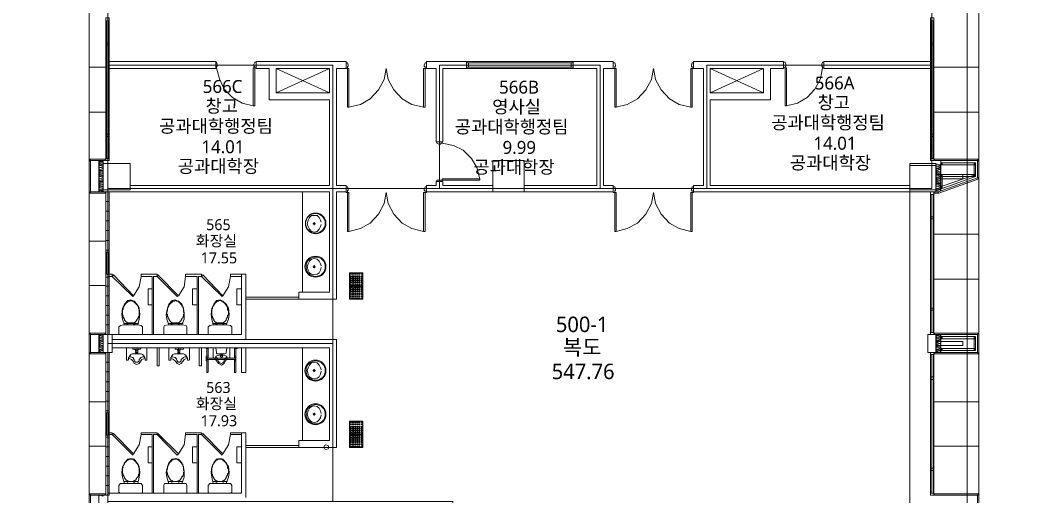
# Model space of a CAD drawing. Header units: millimetres. Extents: x -4048 to 127016, y -1911 to 106724.
# Drawn here: x 60472 to 82891, y 57805 to 68490 of the extents above; entities that cross this region are included whole.
import ezdxf

# ---------------------------------------------------------------- set-up
doc = ezdxf.new("R2010")
doc.units = ezdxf.units.MM
doc.layers.add('PDF_문자', color=7, linetype='Continuous')
doc.layers.add('PDF_형상', color=7, linetype='Continuous')
doc.styles.add('PDF 맑은 고딕', font='malgun.ttf')

msp = doc.modelspace()

# ---------------------------------------------------------------- linework, layer by layer
at = {"layer": 'PDF_형상', "lineweight": 5}
for points in [[(80955, 87744), (80955, 64711), (67502, 64711), (67502, 57681), (68404, 57681), (70192, 57681), (70192, 49764), (71732, 49764), (71732, 42221), (71701, 42221), (68201, 42221), (68201, 34523), (71701, 34523), (71701, 30977), (68201, 30977), (67050, 30977), (67050, 29686), (64453, 29686), (60441, 29686)], [(82961, 30868), (79197, 30868), (76709, 30868), (76709, 36467), (76709, 38909), (74080, 38909), (74080, 42470), (74096, 42470), (74096, 49967), (74096, 57479), (80955, 57479), (80955, 42470), (81748, 42470), (81748, 87744)], [(81748, 87744), (81748, 67479), (81748, 64711), (81748, 57479), (81748, 49967), (81748, 42470), (79306, 42470), (79306, 38971), (82961, 38971)], [(82012, 87449), (82012, 42844), (82012, 45985)], [(67781, 39391), (67781, 41801), (62027, 41801), (62027, 86516)], [(37936, 38971), (41684, 38971), (45432, 38971), (49180, 38971), (52944, 38971), (56692, 38971), (60441, 38971), (64453, 38971), (68201, 38971), (68201, 42221), (62447, 42221), (62447, 46063), (62447, 49764), (62447, 51164), (62447, 56281), (62447, 57681), (62447, 61227), (62447, 64711), (62447, 67479), (62447, 84369)], [(62400, 65333), (62400, 68537)], [(62416, 65379), (62416, 68474)], [(62462, 65379), (62462, 68474)], [(62478, 65333), (62478, 68537)], [(80924, 65333), (80924, 68537)], [(80939, 65379), (80939, 68474)], [(80986, 65379), (80986, 68474)], [(81001, 65333), (81001, 68537)], [(82012, 65348), (82012, 68506)], [(62945, 64773), (67424, 64773), (67424, 66701), (66071, 66701), (66071, 67401), (65775, 67401), (65775, 67557), (67797, 67557), (67797, 67401), (67579, 67401), (67579, 64773), (67797, 64773), (67797, 64633), (67579, 64633), (67579, 62222), (66739, 62222), (66739, 62378), (67424, 62378), (67424, 64633), (62338, 64633), (62338, 64648), (62322, 64648), (62276, 64633), (62260, 64633), (62245, 64648), (62245, 64664), (62260, 64664), (62276, 64664), (62322, 64664), (62338, 64664), (62338, 64680), (62338, 64695), (62322, 64695), (62276, 64680), (62260, 64680), (62245, 64695), (62245, 64711), (62260, 64726), (62276, 64726), (62322, 64711), (62338, 64711), (62338, 64726), (62338, 64742), (62322, 64742), (62276, 64742), (62260, 64742), (62245, 64742), (62245, 64757), (62260, 64773), (62276, 64773), (62322, 64757), (62338, 64757), (62338, 64773), (62338, 64788), (62322, 64804), (62276, 64788), (62260, 64788), (62245, 64788), (62245, 64804), (62260, 64820), (62276, 64820), (62322, 64804), (62338, 64804), (62338, 64835), (62338, 64851), (62322, 64851), (62276, 64835), (62260, 64835), (62245, 64851), (62245, 64866), (62260, 64866), (62276, 64866), (62322, 64866), (62338, 64866), (62338, 64882), (62338, 64897), (62322, 64897), (62276, 64882), (62260, 64882), (62245, 64897), (62245, 64913), (62260, 64928), (62276, 64928), (62260, 64928), (62245, 64944), (62245, 64959), (62260, 64975), (62276, 64975), (62322, 64959), (62338, 64959), (62338, 64975), (62338, 64991), (62322, 64991), (62276, 64991), (62260, 64991), (62245, 64991), (62245, 65006), (62260, 65022), (62276, 65022), (62322, 65006), (62338, 65006), (62338, 65022), (62338, 65037), (62322, 65053), (62276, 65037), (62260, 65037), (62245, 65053), (62245, 65068), (62260, 65068), (62276, 65068), (62322, 65053), (62338, 65068), (62338, 65084), (62338, 65099), (62322, 65099), (62276, 65084), (62260, 65084), (62245, 65099), (62245, 65115), (62260, 65115), (62276, 65115), (62322, 65115), (62338, 65115), (62338, 65131), (62338, 65146), (62322, 65146), (62276, 65131), (62260, 65131), (62245, 65146), (62245, 65162), (62260, 65177), (62276, 65177), (62260, 65177), (62245, 65193), (62245, 65208), (62260, 65224), (62276, 65224), (62322, 65208), (62338, 65208), (62338, 65224), (62338, 65239), (62322, 65239), (62276, 65239), (62260, 65239), (62245, 65239), (62245, 65255), (62260, 65271), (62276, 65271), (62322, 65255), (62338, 65255), (62338, 65271), (62338, 65302), (62322, 65302), (62276, 65286), (62260, 65286), (62245, 65302), (62245, 65317), (62260, 65317), (62276, 65317), (62322, 65317), (62338, 65317), (62338, 65333)], [(62447, 67557), (64873, 67557), (64873, 67401), (62447, 67401)], [(64873, 67432), (64873, 67417), (64889, 67417), (64889, 67448), (64904, 67448), (64904, 67495), (64889, 67541), (64873, 67541), (64873, 67526)], [(65775, 67526), (65775, 67541), (65744, 67541), (65728, 67495), (65728, 67448), (65744, 67448), (65744, 66561), (65713, 66561), (65713, 67417), (65775, 67417), (65775, 67432)], [(67797, 67417), (67797, 67401), (67828, 67401), (67828, 67448), (67844, 67448), (67844, 67479), (67828, 67526), (67797, 67526), (67797, 67510)], [(69601, 67417), (69601, 67401), (69570, 67401), (69570, 67448), (69554, 67448), (69554, 67479), (69570, 67526), (69601, 67526), (69601, 67510)], [(71094, 64773), (69974, 64773), (69974, 64866), (69819, 64866), (69819, 64773), (69601, 64773), (69601, 64633), (73800, 64633), (73800, 64773), (73583, 64773), (73583, 67401), (73800, 67401), (73800, 67557), (72898, 67557), (72898, 67401), (73427, 67401), (73427, 64773), (71794, 64773)], [(70503, 67526), (72898, 67526)], [(70550, 67526), (70550, 67432)], [(72852, 67526), (72852, 67432)], [(73800, 67417), (73800, 67401), (73831, 67401), (73831, 67448), (73847, 67448), (73847, 67479), (73831, 67526), (73800, 67526), (73800, 67510)], [(75604, 67417), (75604, 67401), (75573, 67401), (75573, 67448), (75558, 67448), (75558, 67479), (75573, 67526), (75604, 67526), (75604, 67510)], [(80457, 64773), (75978, 64773), (75978, 66701), (77331, 66701), (77331, 67401), (77626, 67401), (77626, 67557), (75604, 67557), (75604, 67401), (75822, 67401), (75822, 64773), (75604, 64773), (75604, 64633), (81048, 64633), (81048, 65224), (80457, 65224), (80457, 42113), (81048, 42113), (81048, 42719), (80457, 42719)], [(77626, 67432), (77626, 67417), (77657, 67417), (77657, 67448), (77673, 67448), (77673, 67495), (77657, 67541), (77626, 67541), (77626, 67526)], [(78528, 67432), (78528, 67417), (78497, 67417), (78497, 67448), (78482, 67448), (78482, 67495), (78497, 67541), (78528, 67541), (78528, 67526)], [(80955, 67557), (78528, 67557), (78528, 67401), (80955, 67401)], [(62400, 67432), (62027, 67432)], [(64889, 67417), (64951, 67168), (65060, 66935), (65246, 66748), (65464, 66624), (65713, 66561)], [(66226, 67401), (67424, 66857)], [(66226, 66857), (67424, 67401)], [(67859, 66530), (68124, 66593), (68341, 66717), (68528, 66919), (68652, 67152), (68699, 67401), (68746, 67152), (68870, 66919), (69057, 66717), (69275, 66593), (69539, 66530)], [(70503, 67432), (72898, 67432)], [(73863, 66530), (74111, 66593), (74345, 66717), (74531, 66919), (74656, 67152), (74702, 67401), (74749, 67152), (74874, 66919), (75060, 66717), (75278, 66593), (75542, 66530)], [(77175, 66857), (75978, 67401)], [(77175, 67401), (75978, 66857)], [(77689, 66561), (77937, 66624), (78155, 66748), (78326, 66935), (78451, 67168), (78497, 67417)], [(82012, 67432), (81001, 67432)], [(62400, 66421), (62027, 66421)], [(82012, 66421), (81001, 66421)], [(69959, 65722), (69928, 65722), (69928, 65706), (69881, 65706), (69834, 65722), (69834, 65753)], [(70799, 64928), (70736, 65177), (70612, 65379), (70425, 65566), (70208, 65675), (69959, 65722), (69959, 65753)], [(62245, 64633), (62245, 65333)], [(71794, 64633), (71794, 65333), (71094, 65333), (71094, 64633)], [(81157, 65333), (81157, 64648), (81157, 64664), (81141, 64680), (81126, 64680), (81079, 64664), (81063, 64664), (81048, 64680), (81048, 64695), (81063, 64695), (81079, 64695), (81126, 64695), (81141, 64695), (81157, 64711), (81141, 64726), (81126, 64726), (81079, 64711), (81063, 64711), (81048, 64726), (81048, 64742), (81063, 64757), (81079, 64757), (81126, 64742), (81141, 64742), (81157, 64757)], [(81188, 64742), (81188, 64975), (81157, 65022), (81903, 65022), (81934, 64975), (81188, 64711), (81157, 64757), (81141, 64773), (81126, 64773), (81079, 64757), (81063, 64757), (81048, 64773), (81048, 64788), (81063, 64804), (81079, 64804), (81126, 64788), (81141, 64788), (81157, 64804), (81141, 64820), (81126, 64820), (81079, 64820), (81063, 64820), (81048, 64820), (81048, 64835), (81063, 64851), (81079, 64851), (81126, 64835), (81141, 64835), (81157, 64851), (81141, 64882), (81126, 64882), (81141, 64897), (81157, 64913), (81141, 64928), (81126, 64928), (81079, 64913), (81063, 64913), (81048, 64928), (81048, 64944), (81063, 64944), (81079, 64959), (81126, 64944), (81141, 64944), (81157, 64959), (81141, 64975), (81126, 64975), (81079, 64959), (81063, 64959), (81048, 64975), (81048, 64991), (81063, 65006), (81079, 65006), (81126, 64991), (81141, 64991), (81157, 65006), (81141, 65022), (81126, 65022), (81079, 65022), (81063, 65022), (81048, 65022), (81048, 65037), (81063, 65053), (81079, 65053), (81126, 65037), (81141, 65037), (81157, 65053), (81141, 65068), (81126, 65084), (81141, 65084), (81157, 65115), (81141, 65131), (81126, 65131), (81079, 65115), (81063, 65115), (81048, 65131), (81048, 65146), (81063, 65146), (81079, 65146), (81126, 65146), (81141, 65146), (81157, 65162), (81141, 65177), (81126, 65177), (81079, 65162), (81063, 65162), (81048, 65177), (81048, 65193), (81063, 65208), (81079, 65208), (81126, 65193), (81141, 65193), (81157, 65208), (81141, 65224), (81126, 65224), (81079, 65208), (81063, 65208), (81048, 65224), (81048, 65239), (81063, 65255), (81079, 65255), (81126, 65239), (81141, 65239), (81157, 65255)], [(81903, 65286), (81188, 65286), (81157, 65239)], [(81934, 65286), (81903, 65239)], [(81048, 64928), (81654, 64928), (81654, 65022), (81048, 65022)], [(81903, 65022), (81903, 65239), (81188, 65239)], [(81934, 65022), (81934, 65239)], [(69834, 64866), (69834, 64897), (69881, 64897), (69928, 64897), (70799, 64897), (70799, 64928), (69959, 64928), (69959, 64866)], [(81157, 64742), (81157, 64975), (81903, 64975)], [(81188, 64757), (81903, 65006)], [(82012, 61460), (82012, 64928)], [(66817, 62378), (66817, 64633)], [(67797, 64633), (67797, 64617), (67828, 64617), (67828, 64664), (67844, 64664), (67844, 64695), (67828, 64742), (67797, 64742), (67797, 64726)], [(67859, 63746), (68124, 63809), (68341, 63933), (68528, 64135), (68652, 64368), (68699, 64617), (68746, 64368), (68870, 64135), (69057, 63933), (69275, 63809), (69539, 63746)], [(69601, 64633), (69601, 64617), (69570, 64617), (69570, 64664), (69554, 64664), (69554, 64695), (69570, 64742), (69601, 64742), (69601, 64726)], [(73800, 64633), (73800, 64617), (73831, 64617), (73831, 64664), (73847, 64664), (73847, 64695), (73831, 64742), (73800, 64742), (73800, 64726)], [(73863, 63746), (74111, 63809), (74345, 63933), (74531, 64135), (74656, 64368), (74702, 64617), (74749, 64368), (74874, 64135), (75060, 63933), (75278, 63809), (75542, 63746)], [(75604, 64633), (75604, 64617), (75573, 64617), (75573, 64664), (75558, 64664), (75558, 64695), (75573, 64742), (75604, 64742), (75604, 64726)], [(80924, 61429), (80924, 64633)], [(80939, 61476), (80939, 64571)], [(80986, 61476), (80986, 64571)], [(81001, 61429), (81001, 64633)], [(62400, 64415), (62478, 64415)], [(62400, 64197), (62478, 64197)], [(62400, 63980), (62478, 63980)], [(67237, 63902), (67222, 63855), (67190, 63793), (67144, 63746), (67082, 63731), (67019, 63746), (66973, 63793), (66942, 63855), (66926, 63917), (66942, 63995), (66973, 64057), (67019, 64104), (67082, 64104), (67144, 64104), (67190, 64057), (67222, 63995), (67237, 63949)], [(67050, 63917), (67113, 63917)], [(67082, 63886), (67082, 63949)], [(62400, 63762), (62478, 63762)], [(82012, 63684), (81001, 63684)], [(62400, 63529), (62027, 63529)], [(62400, 63544), (62478, 63544)], [(62400, 63326), (62478, 63326)], [(62416, 62782), (62416, 63280)], [(62462, 62782), (62462, 63280)], [(67237, 62938), (67222, 62875), (67190, 62813), (67144, 62782), (67082, 62767), (67019, 62782), (66973, 62813), (66942, 62875), (66926, 62953), (66942, 63015), (66973, 63078), (67019, 63124), (67082, 63140), (67144, 63124), (67190, 63078), (67222, 63015), (67237, 62969)], [(65542, 61320), (65542, 62782), (65449, 62782), (65449, 61429), (62338, 61429), (62338, 61025), (62540, 61025), (62540, 61429)], [(63473, 61429), (63473, 62735), (63551, 62735), (63567, 62767), (64033, 62300), (64002, 62284), (63551, 62735), (63551, 62782), (63193, 62782), (63193, 62735), (63147, 62502), (63022, 62300), (62571, 62767), (62540, 62735), (62540, 62782), (62447, 62782)], [(64033, 62300), (64158, 62502), (64189, 62735), (64189, 62782), (64546, 62782), (64546, 62735), (65013, 62284), (65029, 62300), (64578, 62767), (64546, 62735), (64484, 62735), (64484, 61429)], [(65449, 62782), (65200, 62782), (65200, 62735)], [(67050, 62953), (67113, 62953)], [(67082, 62922), (67082, 62984)], [(62447, 62735), (62540, 62735), (63007, 62284), (63022, 62300)], [(63193, 62735), (63442, 62735), (63442, 61429)], [(64453, 61429), (64453, 62735), (64189, 62735)], [(65449, 62735), (65200, 62735), (65153, 62502), (65029, 62300)], [(67579, 62424), (67579, 62611), (67579, 62424)], [(82012, 62673), (81001, 62673)], [(62400, 62533), (62027, 62533)], [(62400, 62518), (62478, 62518)], [(63442, 62456), (63349, 62456), (63349, 62098), (63442, 62098)], [(64453, 62098), (64344, 62098), (64344, 62456), (64453, 62456)], [(65449, 62098), (65340, 62098), (65340, 62456), (65449, 62456)], [(62400, 62300), (62478, 62300)], [(64811, 61647), (65122, 61647), (65106, 61647), (65200, 61631), (65231, 61600), (65231, 61429), (65215, 61429), (64718, 61429), (64702, 61429), (64702, 61600), (64733, 61631), (64811, 61647), (64780, 61771), (64764, 61880), (64780, 62020), (64826, 62113), (64889, 62191), (64966, 62207), (65029, 62176), (65106, 62113), (65153, 62020), (65169, 61880), (65153, 61771), (65106, 61647)], [(66739, 62269), (65542, 62269)], [(66739, 62222), (65542, 62222)], [(62400, 62082), (62478, 62082)], [(62400, 61865), (62478, 61865)], [(62805, 61693), (62805, 61678), (62820, 61678), (63116, 61678), (63116, 61693)], [(63800, 61693), (63800, 61678), (63816, 61678), (64111, 61678), (64127, 61678), (64127, 61693)], [(64811, 61693), (64811, 61678), (65106, 61678), (65122, 61678), (65122, 61693)], [(62400, 61647), (62478, 61647)], [(62820, 61647), (63116, 61647)], [(63816, 61647), (64111, 61647)], [(81048, 61429), (81063, 61413), (81079, 61413), (81126, 61413), (81141, 61413), (81157, 61413), (81157, 61398), (81141, 61382), (81126, 61382), (81079, 61398), (81063, 61398), (81048, 61382), (81063, 61367), (81079, 61351), (81063, 61336), (81048, 61320), (81063, 61305), (81079, 61305), (81126, 61320), (81141, 61320), (81157, 61305), (81157, 61289), (81141, 61289), (81126, 61289), (81079, 61289), (81063, 61289), (81048, 61274)], [(81157, 61025), (81157, 61429)], [(62540, 61320), (67579, 61320), (67579, 58894), (66739, 58894), (66739, 59049), (67424, 59049), (67424, 61134), (62540, 61134)], [(81903, 61382), (81188, 61382), (81157, 61336)], [(81903, 61118), (81903, 61336), (81188, 61336)], [(81934, 61382), (81903, 61336)], [(81934, 61118), (81934, 61336)], [(62913, 60900), (62976, 60869), (63022, 60822), (63038, 60776), (63100, 60760), (63147, 60776), (63178, 60822), (63209, 60869), (63287, 60900), (63271, 60916), (63271, 60931), (63256, 60947), (63256, 60962), (63225, 60978), (63193, 60994), (63162, 60994), (63131, 60994), (63100, 60994), (63053, 60994), (63022, 60994), (63007, 60994), (62991, 60994), (62960, 60978), (62945, 60962), (62929, 60947), (62929, 60931), (62913, 60916), (62913, 60900), (62913, 60869), (62898, 60854), (62882, 60854), (62867, 60854), (62867, 60994), (62867, 61134)], [(63007, 61134), (63007, 61102), (63053, 61102), (63069, 61087), (63069, 61056)], [(63178, 61134), (63178, 61102), (63131, 61102), (63116, 61087), (63116, 61056), (63116, 61071), (63100, 61087), (63085, 61071), (63069, 61056), (63085, 61040), (63100, 61025), (63116, 61040), (63116, 61056)], [(63085, 61134), (63085, 61071)], [(63085, 61025), (63100, 61025), (63116, 61025)], [(63116, 61134), (63116, 61071)], [(63287, 60900), (63287, 60869), (63287, 60854), (63302, 60854), (63318, 60854), (63318, 60994), (63318, 61134)], [(63551, 61134), (63551, 60729), (63598, 60729), (63598, 61134)], [(63862, 60900), (63924, 60869), (63971, 60822), (64002, 60776), (64049, 60760), (64095, 60776), (64127, 60822), (64158, 60869), (64235, 60900), (64220, 60916), (64220, 60931), (64204, 60947), (64204, 60962), (64173, 60978), (64142, 60994), (64127, 60994), (64080, 60994), (64049, 60994), (64002, 60994), (63971, 60994), (63955, 60994), (63940, 60994), (63909, 60978), (63893, 60962), (63878, 60947), (63878, 60931), (63862, 60916), (63862, 60900), (63862, 60869), (63862, 60854), (63847, 60854), (63831, 60854), (63816, 60854), (63816, 60994), (63816, 61134)], [(63955, 61134), (63955, 61102), (64002, 61102), (64018, 61087), (64018, 61056)], [(64142, 61134), (64142, 61102), (64080, 61102), (64064, 61087), (64064, 61056), (64064, 61071), (64049, 61087), (64033, 61071), (64018, 61056), (64033, 61040), (64049, 61025), (64064, 61040), (64064, 61056)], [(64033, 61134), (64033, 61071)], [(64033, 61025), (64049, 61025), (64064, 61025)], [(64064, 61134), (64064, 61071)], [(64282, 60854), (64282, 60994), (64282, 61134)], [(64500, 61134), (64500, 60729), (64546, 60729), (64546, 61134)], [(64702, 60900), (64702, 60947), (64702, 61118), (64655, 61118), (64655, 61134)], [(64671, 60947), (64671, 61118), (64655, 61118)], [(64702, 61134), (64702, 61118)], [(64811, 61134), (64811, 60916), (64842, 60900), (64889, 60838), (64935, 60776), (64998, 60745), (65060, 60776), (65091, 60838), (65137, 60900), (65122, 60916), (65122, 60931), (65122, 60947), (64998, 60978), (64873, 60947), (64873, 60931), (64873, 60916), (64858, 60900), (64842, 60900)], [(64873, 61134), (64889, 61025), (64889, 61009), (64904, 60994), (64998, 60994), (65075, 60994), (65106, 61009), (65106, 61025), (65122, 61134)], [(65184, 61134), (65184, 60916), (65137, 60900)], [(65293, 61134), (65293, 61118), (65293, 60947), (65293, 60900), (65309, 60916), (65324, 60900), (65324, 60885), (65309, 60869), (65293, 60869), (65293, 60838), (65293, 60589), (65293, 60574), (65309, 60574), (65324, 60574), (65324, 60589), (65324, 60838)], [(65293, 60838), (65324, 60838), (65324, 60947), (65324, 61118), (65340, 61118), (65340, 61134)], [(65324, 61118), (65293, 61118)], [(65340, 61118), (65355, 61118)], [(65449, 61134), (65449, 60574), (65542, 60574), (65542, 61134)], [(66817, 59049), (66817, 61134)], [(80924, 57821), (80924, 61025)], [(81001, 57821), (81001, 61025)], [(81048, 61180), (81063, 61165), (81079, 61165), (81126, 61165), (81141, 61165), (81157, 61165), (81157, 61149), (81141, 61134), (81126, 61134), (81079, 61149), (81063, 61149), (81048, 61134), (81063, 61102), (81079, 61102), (81126, 61118), (81141, 61118), (81157, 61102), (81157, 61087), (81141, 61087), (81126, 61087), (81079, 61087), (81063, 61087), (81048, 61071), (81063, 61056), (81079, 61056), (81126, 61071), (81141, 61071), (81157, 61056), (81157, 61040), (81141, 61040), (81126, 61025), (81079, 61040), (81063, 61040), (81048, 61025)], [(81903, 61071), (81188, 61071), (81157, 61118)], [(81934, 61071), (81903, 61118), (81188, 61118)], [(82012, 57852), (82012, 60994)], [(62400, 60807), (62478, 60807)], [(63271, 60931), (63240, 60931), (63225, 60931), (63193, 60916), (63178, 60916), (63178, 60900), (63162, 60885), (63147, 60869), (63147, 60838), (63131, 60822), (63116, 60807), (63100, 60807), (63085, 60807), (63069, 60807), (63053, 60822), (63053, 60838), (63038, 60869), (63022, 60885), (63022, 60900), (63007, 60916), (62991, 60916), (62960, 60931), (62945, 60931), (62929, 60931)], [(64220, 60931), (64189, 60931), (64173, 60931), (64142, 60916), (64127, 60900), (64111, 60885), (64095, 60869), (64095, 60838), (64080, 60822), (64064, 60807), (64049, 60807), (64033, 60807), (64018, 60807), (64018, 60822), (64002, 60838), (63987, 60869), (63987, 60885), (63971, 60900), (63955, 60916), (63940, 60916), (63909, 60931), (63893, 60931), (63878, 60931)], [(64235, 60900), (64235, 60869), (64235, 60854), (64267, 60854)], [(64702, 60947), (64655, 60947), (64655, 60838), (64702, 60838), (64702, 60869)], [(64686, 60900), (64671, 60900), (64671, 60885), (64686, 60869)], [(64671, 60838), (64671, 60589), (64671, 60574), (64686, 60574), (64702, 60589), (64702, 60838)], [(65122, 60931), (65060, 60854), (65060, 60822), (65029, 60791), (64998, 60776), (64951, 60791), (64935, 60822), (64920, 60854), (64873, 60931)], [(65324, 60947), (65293, 60947)], [(67237, 60605), (67222, 60543), (67190, 60480), (67144, 60449), (67082, 60434), (67019, 60449), (66973, 60480), (66942, 60543), (66926, 60620), (66942, 60682), (66973, 60745), (67019, 60791), (67082, 60807), (67144, 60791), (67190, 60745), (67222, 60682), (67237, 60636)], [(80939, 57867), (80939, 60978)], [(80986, 57867), (80986, 60978)], [(62400, 60589), (62478, 60589)], [(67050, 60620), (67113, 60620)], [(67082, 60589), (67082, 60651)], [(62400, 60371), (62478, 60371)], [(62400, 60154), (62478, 60154)], [(62400, 59920), (62027, 59920)], [(62400, 59936), (62478, 59936)], [(82012, 59920), (81001, 59920)], [(62400, 59718), (62478, 59718)], [(62416, 59174), (62416, 59672)], [(62462, 59174), (62462, 59672)], [(67237, 59625), (67222, 59563), (67190, 59516), (67144, 59469), (67082, 59454), (67019, 59469), (66973, 59516), (66942, 59563), (66926, 59640), (66942, 59718), (66973, 59780), (67019, 59812), (67082, 59827), (67144, 59812), (67190, 59780), (67222, 59718), (67237, 59656)], [(67050, 59640), (67113, 59640)], [(67082, 59609), (67082, 59672)], [(63193, 59189), (63147, 58956), (63022, 58754), (63007, 58723), (62540, 59189), (62540, 59221), (62447, 59221)], [(65542, 57774), (65542, 59221), (65449, 59221), (65449, 57867), (62447, 57867), (62447, 57774)], [(63022, 58754), (62571, 59205), (62540, 59189), (62447, 59189)], [(63442, 57867), (63442, 59189), (63193, 59189), (63193, 59221), (63551, 59221), (63551, 59189), (64002, 58723), (64033, 58754)], [(63473, 57867), (63473, 59189), (63551, 59189), (63567, 59205), (64033, 58754), (64158, 58956), (64189, 59189), (64189, 59221), (64546, 59221), (64546, 59189), (65013, 58723), (65029, 58754), (64578, 59205), (64546, 59189), (64484, 59189), (64484, 57867)], [(64453, 57867), (64453, 59189), (64189, 59189)], [(65449, 59221), (65200, 59221), (65200, 59189), (65153, 58956), (65029, 58754)], [(65449, 59189), (65200, 59189)], [(67579, 59096), (67579, 59283), (67579, 59096)], [(62400, 58925), (62027, 58925)], [(62400, 58909), (62478, 58909)], [(63442, 58909), (63349, 58909), (63349, 58552), (63442, 58552)], [(64453, 58909), (64344, 58909), (64344, 58552), (64453, 58552)], [(65449, 58909), (65340, 58909), (65340, 58552), (65449, 58552)], [(66739, 58941), (65542, 58941)], [(66739, 58894), (65542, 58894)], [(82012, 58925), (81001, 58925)], [(62400, 58692), (62478, 58692)], [(64811, 58085), (65122, 58085), (65106, 58085), (65200, 58085), (65231, 58039), (65231, 57883), (65215, 57883), (65215, 57867), (64718, 57867), (64702, 57883), (64702, 58039), (64733, 58085), (64811, 58085), (64780, 58225), (64764, 58334), (64780, 58458), (64826, 58552), (64889, 58630), (64966, 58645), (65029, 58630), (65106, 58552), (65153, 58458), (65169, 58334), (65153, 58225), (65106, 58085)], [(62400, 58474), (62478, 58474)], [(62400, 58256), (62478, 58256)], [(62805, 58132), (62820, 58132), (63116, 58132), (63131, 58132)], [(62820, 58085), (63116, 58085)], [(63800, 58132), (63816, 58132), (64111, 58132), (64127, 58132)], [(63816, 58085), (64111, 58085)], [(64811, 58132), (65106, 58132), (65122, 58132)], [(62400, 58039), (62478, 58039)], [(62245, 55519), (62245, 57821)], [(62245, 57805), (62260, 57821), (62276, 57821), (62322, 57805)], [(62338, 57805), (62338, 57821)]]:
    msp.add_lwpolyline(points, dxfattribs=at)
for points in [[(67268, 84369), (66335, 84369), (64935, 84369), (62447, 84369), (62447, 67479), (67502, 67479), (67502, 64711), (69897, 64711), (69897, 67479), (73505, 67479), (73505, 64711), (75900, 64711), (75900, 67479), (80955, 67479), (80955, 84369), (78466, 84369), (77066, 84369), (76133, 84369), (74874, 86002), (68512, 86002)], [(62478, 68474), (62478, 68537), (62400, 68537), (62400, 68474)], [(80924, 68474), (80924, 68537), (81001, 68537), (81001, 68474)], [(62478, 67930), (62478, 67977), (62400, 67977), (62400, 67930)], [(80924, 67930), (80924, 67977), (81001, 67977), (81001, 67930)], [(70503, 67401), (69974, 67401), (69974, 65753), (69819, 65753), (69819, 67401), (69601, 67401), (69601, 67557), (70503, 67557)], [(72898, 67401), (70503, 67401), (70503, 67557), (72898, 67557)], [(62447, 67479), (62447, 64711), (67502, 64711), (67502, 67479)], [(66226, 66857), (66226, 67401), (67424, 67401), (67424, 66857)], [(67828, 67401), (67828, 66530), (67859, 66530), (67859, 67401)], [(69570, 67401), (69570, 66530), (69539, 66530), (69539, 67401)], [(69897, 64711), (73505, 64711), (73505, 67479), (69897, 67479)], [(73831, 67401), (73831, 66530), (73863, 66530), (73863, 67401)], [(75573, 67401), (75573, 66530), (75542, 66530), (75542, 67401)], [(75900, 64711), (80955, 64711), (80955, 67479), (75900, 67479)], [(77175, 67401), (75978, 67401), (75978, 66857), (77175, 66857)], [(77657, 67417), (77657, 66561), (77689, 66561), (77689, 67417)], [(62478, 65877), (62478, 65924), (62400, 65924), (62400, 65877)], [(80924, 65877), (80924, 65924), (81001, 65924), (81001, 65877)], [(62058, 65333), (62027, 65364), (62385, 65364), (62385, 65333)], [(62058, 65333), (62027, 65364), (62385, 65364), (62385, 65333)], [(62058, 64633), (62027, 64602), (62027, 65348), (62058, 65317)], [(62058, 64633), (62027, 64602), (62027, 65348), (62058, 65317)], [(62338, 64680), (62945, 64680), (62945, 65271), (62338, 65271)], [(62478, 65333), (62478, 65379), (62400, 65379), (62400, 65333)], [(71094, 64633), (71794, 64633), (71794, 65333), (71094, 65333)], [(80457, 65271), (80457, 64680), (81048, 64680), (81048, 65271)], [(80924, 65333), (80924, 65379), (81001, 65379), (81001, 65333)], [(81981, 65333), (82012, 65364), (81017, 65364), (81017, 65333)], [(81981, 65333), (82012, 65364), (81017, 65364), (81017, 65333)], [(81157, 65286), (81188, 65286), (81188, 65239), (81157, 65239)], [(81903, 65286), (81934, 65286), (81934, 65239), (81903, 65239)], [(81981, 64959), (82012, 64928), (82012, 65348), (81981, 65317)], [(62276, 65177), (62322, 65162), (62338, 65162), (62338, 65177), (62338, 65193), (62322, 65193)], [(81126, 65084), (81079, 65099), (81063, 65099), (81048, 65084), (81048, 65068), (81063, 65068), (81079, 65068)], [(81157, 64975), (81188, 64975), (81188, 65022), (81157, 65022)], [(81903, 64975), (81934, 64975), (81934, 65022), (81903, 65022)], [(62276, 64928), (62322, 64913), (62338, 64913), (62338, 64928), (62338, 64944), (62322, 64944)], [(81126, 64882), (81079, 64897), (81063, 64897), (81048, 64897), (81048, 64882), (81063, 64866), (81079, 64866)], [(81110, 64602), (81095, 64633), (81981, 64944), (82012, 64928)], [(62058, 64633), (62027, 64602), (62385, 64602), (62385, 64633)], [(62058, 64633), (62027, 64602), (62385, 64602), (62385, 64633)], [(62478, 61429), (62478, 64633), (62400, 64633), (62400, 61429)], [(62447, 61227), (67502, 61227), (67502, 64711), (62447, 64711)], [(67828, 64617), (67828, 63746), (67859, 63746), (67859, 64617)], [(69570, 64617), (69570, 63746), (69539, 63746), (69539, 64617)], [(73831, 64617), (73831, 63746), (73863, 63746), (73863, 64617)], [(75573, 64617), (75573, 63746), (75542, 63746), (75542, 64617)], [(80924, 64571), (80924, 64633), (81001, 64633), (81001, 64571)], [(81017, 64602), (81095, 64602), (81095, 64633), (81017, 64633)], [(81157, 64711), (81188, 64711), (81188, 64757), (81157, 64757)], [(67097, 63917), (67097, 63933), (67082, 63933), (67066, 63933), (67066, 63917), (67082, 63902)], [(80924, 64026), (80924, 64073), (81001, 64073), (81001, 64026)], [(62478, 63280), (62478, 63326), (62400, 63326), (62400, 63280)], [(62478, 62720), (62478, 62782), (62400, 62782), (62400, 62720)], [(67097, 62953), (67082, 62969), (67066, 62953), (67066, 62938), (67082, 62938), (67097, 62938)], [(67875, 62518), (67875, 62813), (68170, 62813), (68170, 62518)], [(67921, 62782), (67906, 62798), (67890, 62798), (67890, 62782), (67906, 62782)], [(67968, 62782), (67968, 62798), (67953, 62798), (67937, 62798), (67937, 62782), (67953, 62782)], [(68015, 62782), (68015, 62798), (67999, 62798), (67984, 62782), (67999, 62782)], [(68061, 62782), (68061, 62798), (68046, 62798), (68030, 62782), (68046, 62782)], [(68108, 62782), (68108, 62798), (68093, 62798), (68077, 62782), (68093, 62782)], [(68155, 62782), (68155, 62798), (68139, 62798), (68139, 62782)], [(67921, 62735), (67906, 62751), (67890, 62751), (67890, 62735), (67906, 62720), (67906, 62735)], [(67921, 62689), (67906, 62704), (67890, 62704), (67890, 62689), (67906, 62673), (67906, 62689)], [(67921, 62642), (67906, 62658), (67890, 62658), (67890, 62642), (67906, 62627), (67906, 62642)], [(67921, 62595), (67906, 62611), (67890, 62611), (67890, 62595), (67890, 62580), (67906, 62580)], [(67921, 62549), (67906, 62549), (67906, 62564), (67890, 62549), (67890, 62533), (67906, 62533)], [(67968, 62735), (67968, 62751), (67953, 62751), (67937, 62751), (67937, 62735), (67953, 62720)], [(67968, 62689), (67968, 62704), (67953, 62704), (67937, 62704), (67937, 62689), (67953, 62673)], [(67968, 62642), (67968, 62658), (67953, 62658), (67937, 62658), (67937, 62642), (67953, 62627)], [(67968, 62595), (67968, 62611), (67953, 62611), (67937, 62611), (67937, 62595), (67937, 62580), (67953, 62580), (67968, 62580)], [(67968, 62549), (67953, 62564), (67937, 62549), (67937, 62533), (67953, 62533), (67968, 62533)], [(68015, 62735), (68015, 62751), (67999, 62751), (67984, 62735), (67999, 62735), (67999, 62720)], [(68015, 62689), (68015, 62704), (67999, 62704), (67984, 62689), (67999, 62689), (67999, 62673)], [(68015, 62642), (68015, 62658), (67999, 62658), (67984, 62642), (67999, 62642), (67999, 62627)], [(68015, 62595), (68015, 62611), (67999, 62611), (67984, 62595), (67999, 62580), (68015, 62580)], [(68015, 62549), (67999, 62564), (67999, 62549), (67984, 62549), (67999, 62533), (68015, 62533)], [(68061, 62735), (68061, 62751), (68046, 62751), (68030, 62735), (68046, 62735), (68046, 62720)], [(68061, 62689), (68061, 62704), (68046, 62704), (68030, 62689), (68046, 62689), (68046, 62673)], [(68061, 62642), (68061, 62658), (68046, 62658), (68030, 62642), (68046, 62642), (68046, 62627)], [(68061, 62595), (68061, 62611), (68046, 62611), (68030, 62595), (68046, 62580), (68061, 62580)], [(68061, 62549), (68046, 62564), (68046, 62549), (68030, 62549), (68046, 62533), (68061, 62533)], [(68108, 62735), (68108, 62751), (68093, 62751), (68077, 62735), (68093, 62735), (68093, 62720)], [(68108, 62689), (68108, 62704), (68093, 62704), (68077, 62689), (68093, 62689), (68093, 62673)], [(68108, 62642), (68108, 62658), (68093, 62658), (68077, 62642), (68093, 62642), (68093, 62627)], [(68108, 62595), (68108, 62611), (68093, 62611), (68077, 62595), (68093, 62580), (68108, 62580)], [(68108, 62549), (68093, 62564), (68093, 62549), (68077, 62549), (68093, 62533), (68108, 62533)], [(68155, 62735), (68155, 62751), (68139, 62751), (68139, 62735), (68139, 62720)], [(68155, 62689), (68155, 62704), (68139, 62704), (68139, 62689), (68139, 62673)], [(68155, 62642), (68155, 62658), (68139, 62658), (68139, 62642), (68139, 62627)], [(68155, 62595), (68155, 62611), (68139, 62611), (68139, 62595), (68139, 62580), (68155, 62580)], [(68155, 62549), (68139, 62564), (68139, 62549), (68139, 62533), (68155, 62533)], [(67875, 62222), (67875, 62518), (68170, 62518), (68170, 62222)], [(67921, 62487), (67906, 62502), (67890, 62502), (67890, 62487), (67890, 62471), (67906, 62471)], [(67921, 62440), (67906, 62440), (67906, 62456), (67890, 62440), (67890, 62424), (67906, 62424)], [(67921, 62393), (67906, 62393), (67906, 62409), (67890, 62393), (67890, 62378), (67906, 62378)], [(67921, 62347), (67906, 62347), (67906, 62362), (67890, 62347), (67890, 62331), (67906, 62331)], [(67968, 62487), (67968, 62502), (67953, 62502), (67937, 62502), (67937, 62487), (67937, 62471), (67953, 62471), (67968, 62471)], [(67968, 62440), (67953, 62456), (67937, 62440), (67937, 62424), (67953, 62424), (67968, 62424)], [(67968, 62393), (67953, 62409), (67937, 62393), (67937, 62378), (67953, 62378), (67968, 62378)], [(67968, 62347), (67953, 62362), (67937, 62347), (67937, 62331), (67953, 62331), (67968, 62331)], [(68015, 62487), (68015, 62502), (67999, 62502), (67984, 62487), (67999, 62471), (68015, 62471)], [(68015, 62440), (67999, 62456), (67999, 62440), (67984, 62440), (67999, 62424), (68015, 62424)], [(68015, 62393), (67999, 62409), (67999, 62393), (67984, 62393), (67999, 62378), (68015, 62378)], [(68015, 62347), (67999, 62362), (67999, 62347), (67984, 62347), (67999, 62331), (68015, 62331)], [(68061, 62487), (68061, 62502), (68046, 62502), (68030, 62487), (68046, 62471), (68061, 62471)], [(68061, 62440), (68046, 62456), (68046, 62440), (68030, 62440), (68046, 62424), (68061, 62424)], [(68061, 62393), (68046, 62409), (68046, 62393), (68030, 62393), (68046, 62378), (68061, 62378)], [(68061, 62347), (68046, 62362), (68046, 62347), (68030, 62347), (68046, 62331), (68061, 62331)], [(68108, 62487), (68108, 62502), (68093, 62502), (68077, 62487), (68093, 62471), (68108, 62471)], [(68108, 62440), (68093, 62456), (68093, 62440), (68077, 62440), (68093, 62424), (68108, 62424)], [(68108, 62393), (68093, 62409), (68093, 62393), (68077, 62393), (68093, 62378), (68108, 62378)], [(68108, 62347), (68093, 62362), (68093, 62347), (68077, 62347), (68093, 62331), (68108, 62331)], [(68155, 62487), (68155, 62502), (68139, 62502), (68139, 62487), (68139, 62471), (68155, 62471)], [(68155, 62440), (68139, 62456), (68139, 62440), (68139, 62424), (68155, 62424)], [(68155, 62393), (68139, 62409), (68139, 62393), (68139, 62378), (68155, 62378)], [(68155, 62347), (68139, 62362), (68139, 62347), (68139, 62331), (68155, 62331)], [(63116, 61647), (63147, 61771), (63162, 61880), (63147, 62020), (63100, 62113), (63038, 62176), (62960, 62207), (62898, 62191), (62820, 62113), (62773, 62020), (62758, 61880), (62773, 61771), (62820, 61647), (62805, 61647), (62727, 61631), (62696, 61600), (62696, 61429), (62711, 61429), (63209, 61429), (63225, 61429), (63225, 61600), (63193, 61631)], [(63053, 61709), (63069, 61709), (63069, 61725), (63085, 61725), (63085, 61740), (63100, 61756), (63100, 61771), (63116, 61771), (63116, 61787), (63116, 61802), (63131, 61802), (63131, 61818), (63131, 61833), (63147, 61849), (63147, 61865), (63147, 61880), (63147, 61896), (63147, 61911), (63147, 61927), (63147, 61942), (63147, 61958), (63147, 61973), (63147, 61989), (63147, 62004), (63131, 62004), (63131, 62020), (63131, 62036), (63131, 62051), (63131, 62067), (63116, 62067), (63116, 62082), (63100, 62098), (63085, 62113), (63085, 62129), (63069, 62129), (63069, 62144), (63053, 62144), (63038, 62160), (63022, 62176), (63007, 62176), (62991, 62176), (62976, 62191), (62960, 62191), (62945, 62191), (62945, 62176), (62929, 62176), (62913, 62176), (62898, 62176), (62898, 62160), (62882, 62160), (62867, 62144), (62851, 62129), (62836, 62113), (62836, 62098), (62820, 62098), (62820, 62082), (62805, 62067), (62805, 62051), (62789, 62036), (62789, 62020), (62789, 62004), (62789, 61989), (62773, 61989), (62773, 61973), (62773, 61958), (62773, 61942), (62773, 61927), (62773, 61911), (62773, 61896), (62773, 61880), (62773, 61865), (62789, 61849), (62789, 61833), (62789, 61818), (62805, 61802), (62805, 61787), (62820, 61771), (62820, 61756), (62836, 61740), (62851, 61725), (62867, 61709), (62882, 61709), (62882, 61693), (62898, 61693), (62913, 61693), (62929, 61693), (62945, 61693), (62960, 61693), (62976, 61693), (62991, 61693), (63007, 61693), (63022, 61693), (63038, 61693)], [(64111, 61647), (64158, 61771), (64158, 61880), (64142, 62020), (64111, 62113), (64033, 62176), (63955, 62207), (63893, 62191), (63816, 62113), (63784, 62020), (63753, 61880), (63769, 61771), (63816, 61647), (63722, 61631), (63707, 61600), (63707, 61429), (64220, 61429), (64220, 61600), (64204, 61631)], [(64049, 61709), (64064, 61709), (64064, 61725), (64080, 61725), (64080, 61740), (64095, 61740), (64095, 61756), (64111, 61771), (64111, 61787), (64127, 61802), (64127, 61818), (64142, 61833), (64142, 61849), (64142, 61865), (64142, 61880), (64158, 61896), (64158, 61911), (64158, 61927), (64142, 61942), (64142, 61958), (64142, 61973), (64142, 61989), (64142, 62004), (64142, 62020), (64127, 62036), (64127, 62051), (64127, 62067), (64111, 62067), (64111, 62082), (64111, 62098), (64095, 62098), (64095, 62113), (64080, 62113), (64080, 62129), (64064, 62144), (64049, 62144), (64049, 62160), (64033, 62160), (64033, 62176), (64018, 62176), (64002, 62176), (63987, 62176), (63987, 62191), (63971, 62191), (63955, 62191), (63940, 62176), (63924, 62176), (63909, 62176), (63893, 62160), (63878, 62160), (63878, 62144), (63862, 62144), (63862, 62129), (63847, 62129), (63847, 62113), (63831, 62113), (63831, 62098), (63816, 62098), (63816, 62082), (63816, 62067), (63800, 62051), (63800, 62036), (63784, 62020), (63784, 62004), (63784, 61989), (63784, 61973), (63784, 61958), (63769, 61958), (63769, 61942), (63769, 61927), (63769, 61911), (63769, 61896), (63769, 61880), (63784, 61880), (63784, 61865), (63784, 61849), (63784, 61833), (63800, 61818), (63800, 61802), (63816, 61787), (63816, 61771), (63831, 61756), (63831, 61740), (63847, 61740), (63847, 61725), (63862, 61725), (63862, 61709), (63878, 61709), (63878, 61693), (63893, 61693), (63909, 61693), (63924, 61693), (63940, 61693), (63955, 61693), (63971, 61693), (63987, 61693), (64002, 61693), (64018, 61693), (64033, 61693), (64049, 61693)], [(65044, 61709), (65060, 61709), (65075, 61725), (65091, 61740), (65106, 61756), (65106, 61771), (65122, 61787), (65122, 61802), (65137, 61818), (65137, 61833), (65137, 61849), (65137, 61865), (65153, 61865), (65153, 61880), (65153, 61896), (65153, 61911), (65153, 61927), (65153, 61942), (65153, 61958), (65153, 61973), (65137, 61973), (65137, 61989), (65137, 62004), (65137, 62020), (65137, 62036), (65137, 62051), (65122, 62051), (65122, 62067), (65122, 62082), (65106, 62082), (65106, 62098), (65091, 62098), (65091, 62113), (65075, 62129), (65060, 62144), (65044, 62160), (65029, 62160), (65029, 62176), (65013, 62176), (64998, 62176), (64982, 62191), (64966, 62191), (64951, 62191), (64935, 62176), (64920, 62176), (64904, 62176), (64889, 62160), (64873, 62160), (64873, 62144), (64858, 62144), (64858, 62129), (64842, 62129), (64842, 62113), (64826, 62098), (64826, 62082), (64811, 62082), (64811, 62067), (64811, 62051), (64795, 62051), (64795, 62036), (64795, 62020), (64795, 62004), (64780, 62004), (64780, 61989), (64780, 61973), (64780, 61958), (64780, 61942), (64780, 61927), (64780, 61911), (64780, 61896), (64780, 61880), (64780, 61865), (64780, 61849), (64795, 61833), (64795, 61818), (64795, 61802), (64811, 61802), (64811, 61787), (64811, 61771), (64826, 61771), (64826, 61756), (64826, 61740), (64842, 61740), (64842, 61725), (64858, 61725), (64858, 61709), (64873, 61709), (64889, 61693), (64904, 61693), (64920, 61693), (64935, 61693), (64951, 61693), (64966, 61693), (64982, 61693), (64998, 61693), (65013, 61693), (65029, 61693), (65044, 61693)], [(67921, 62300), (67906, 62300), (67890, 62300), (67890, 62284), (67906, 62284)], [(67921, 62253), (67906, 62253), (67890, 62253), (67890, 62238), (67906, 62238)], [(67968, 62300), (67953, 62300), (67937, 62300), (67937, 62284), (67953, 62284), (67968, 62284)], [(67968, 62253), (67953, 62253), (67937, 62253), (67937, 62238), (67953, 62238), (67968, 62238)], [(68015, 62300), (67999, 62300), (67984, 62300), (67999, 62284), (68015, 62284)], [(68015, 62253), (67999, 62253), (67984, 62253), (67999, 62238), (68015, 62238)], [(68061, 62300), (68046, 62300), (68030, 62300), (68046, 62284), (68061, 62284)], [(68061, 62253), (68046, 62253), (68030, 62253), (68046, 62238), (68061, 62238)], [(68108, 62300), (68093, 62300), (68077, 62300), (68093, 62284), (68108, 62284)], [(68108, 62253), (68093, 62253), (68077, 62253), (68093, 62238), (68108, 62238)], [(68155, 62300), (68139, 62300), (68139, 62284), (68155, 62284)], [(68155, 62253), (68139, 62253), (68139, 62238), (68155, 62238)], [(80924, 61973), (80924, 62020), (81001, 62020), (81001, 61973)], [(62898, 61693), (62882, 61693), (62882, 61662), (62898, 61662)], [(63022, 61693), (63022, 61662), (63053, 61662), (63053, 61693)], [(63893, 61693), (63878, 61693), (63878, 61662), (63893, 61662)], [(64033, 61693), (64033, 61662), (64049, 61662), (64049, 61693)], [(64904, 61693), (64873, 61693), (64873, 61662), (64904, 61662)], [(65029, 61693), (65029, 61662), (65044, 61662), (65044, 61693)], [(62058, 61025), (62027, 60994), (62385, 60994), (62385, 61025), (62058, 61025), (62027, 60994), (62027, 61460), (62058, 61429)], [(62058, 61429), (62027, 61460), (62385, 61460), (62385, 61429)], [(62058, 61025), (62027, 60994), (62385, 60994), (62385, 61025), (62058, 61025), (62027, 60994), (62027, 61460), (62058, 61429)], [(62058, 61429), (62027, 61460), (62385, 61460), (62385, 61429)], [(62276, 61413), (62322, 61413), (62338, 61413), (62338, 61398), (62338, 61382), (62322, 61382), (62276, 61398), (62260, 61398), (62245, 61382), (62260, 61367), (62276, 61351), (62260, 61336), (62245, 61320), (62260, 61305), (62276, 61305), (62322, 61320), (62338, 61320), (62338, 61305), (62338, 61289), (62322, 61289), (62276, 61289), (62260, 61289), (62245, 61274), (62260, 61258), (62276, 61258), (62322, 61274), (62338, 61274), (62338, 61258), (62338, 61242), (62338, 61227), (62322, 61227), (62276, 61242), (62260, 61242), (62245, 61227), (62260, 61211), (62276, 61211), (62322, 61227), (62338, 61227), (62338, 61211), (62338, 61196), (62338, 61180), (62322, 61180), (62276, 61196), (62260, 61196), (62245, 61180), (62260, 61165), (62276, 61165), (62322, 61165), (62338, 61165), (62338, 61149), (62338, 61134), (62322, 61134), (62276, 61149), (62260, 61149), (62245, 61134), (62260, 61102), (62276, 61102), (62322, 61118), (62338, 61118), (62338, 61102), (62338, 61087), (62322, 61087), (62276, 61087), (62260, 61087), (62245, 61071), (62260, 61056), (62276, 61056), (62322, 61071), (62338, 61071), (62338, 61056), (62338, 61040), (62322, 61025), (62276, 61040), (62260, 61040), (62245, 61025), (62245, 61429), (62260, 61413)], [(81048, 61025), (81048, 61429), (80861, 61429), (80861, 61025)], [(80924, 61429), (80924, 61476), (81001, 61476), (81001, 61429)], [(81981, 61429), (82012, 61460), (81017, 61460), (81017, 61429)], [(81981, 61025), (82012, 60994), (82012, 61460), (81981, 61429)], [(62276, 61351), (62322, 61336), (62338, 61336), (62338, 61351), (62338, 61367), (62322, 61367)], [(62447, 57681), (67502, 57681), (67502, 61227), (62447, 61227)], [(81079, 61258), (81126, 61274), (81141, 61274), (81157, 61258), (81157, 61242), (81141, 61227), (81126, 61227), (81079, 61242), (81063, 61242), (81048, 61227), (81063, 61211), (81079, 61211), (81126, 61227), (81141, 61227), (81157, 61211), (81157, 61196), (81141, 61180), (81126, 61180), (81079, 61196), (81063, 61196), (81048, 61180), (81654, 61180), (81654, 61274), (81048, 61274), (81063, 61258)], [(81079, 61351), (81126, 61336), (81141, 61336), (81157, 61351), (81141, 61367), (81126, 61367)], [(81157, 61382), (81188, 61382), (81188, 61336), (81157, 61336)], [(81903, 61382), (81934, 61382), (81934, 61336), (81903, 61336)], [(62478, 57821), (62478, 61025), (62400, 61025), (62400, 57821)], [(63116, 61025), (63116, 61009), (63069, 61009), (63069, 61025)], [(64064, 61025), (64064, 61009), (64018, 61009), (64018, 61025)], [(80924, 60978), (80924, 61025), (81001, 61025), (81001, 60978)], [(81981, 61025), (82012, 60994), (81017, 60994), (81017, 61025)], [(81157, 61071), (81188, 61071), (81188, 61118), (81157, 61118)], [(81903, 61071), (81934, 61071), (81934, 61118), (81903, 61118)], [(65309, 60900), (64686, 60900), (64686, 60916), (64671, 60900), (64655, 60885), (64671, 60885), (64686, 60869), (65309, 60869), (65324, 60885), (65324, 60900)], [(65029, 60947), (65013, 60962), (64998, 60978), (64982, 60962), (64966, 60947), (64982, 60931), (64998, 60916), (65013, 60931)], [(67097, 60620), (67097, 60636), (67082, 60636), (67066, 60636), (67066, 60620), (67066, 60605), (67082, 60605), (67097, 60605)], [(80924, 60418), (80924, 60480), (81001, 60480), (81001, 60418)], [(62478, 59672), (62478, 59718), (62400, 59718), (62400, 59672)], [(67097, 59640), (67097, 59656), (67082, 59656), (67066, 59656), (67066, 59640), (67066, 59625), (67082, 59625), (67097, 59625)], [(67875, 59189), (67875, 59485), (68170, 59485), (68170, 59189)], [(67921, 59454), (67906, 59469), (67890, 59469), (67890, 59454), (67906, 59454)], [(67921, 59407), (67906, 59423), (67890, 59423), (67890, 59407), (67906, 59407)], [(67968, 59454), (67968, 59469), (67953, 59469), (67937, 59469), (67937, 59454), (67953, 59454)], [(67968, 59407), (67968, 59423), (67953, 59423), (67937, 59423), (67937, 59407), (67953, 59407)], [(68015, 59454), (68015, 59469), (67999, 59469), (67984, 59454), (67999, 59454)], [(68015, 59407), (68015, 59423), (67999, 59423), (67984, 59407), (67999, 59407)], [(68061, 59454), (68061, 59469), (68046, 59469), (68030, 59454), (68046, 59454)], [(68061, 59407), (68061, 59423), (68046, 59423), (68030, 59407), (68046, 59407)], [(68108, 59454), (68108, 59469), (68093, 59469), (68077, 59454), (68093, 59454)], [(68108, 59407), (68108, 59423), (68093, 59423), (68077, 59407), (68093, 59407)], [(68155, 59454), (68155, 59469), (68139, 59469), (68139, 59454)], [(68155, 59407), (68155, 59423), (68139, 59423), (68139, 59407)], [(67875, 58894), (67875, 59189), (68170, 59189), (68170, 58894)], [(67921, 59361), (67906, 59376), (67890, 59376), (67890, 59361), (67906, 59345), (67906, 59361)], [(67921, 59314), (67906, 59329), (67890, 59329), (67890, 59314), (67906, 59298), (67906, 59314)], [(67921, 59267), (67906, 59283), (67890, 59283), (67890, 59267), (67906, 59252), (67906, 59267)], [(67921, 59221), (67906, 59236), (67890, 59236), (67890, 59221), (67890, 59205), (67906, 59205)], [(67968, 59361), (67968, 59376), (67953, 59376), (67937, 59376), (67937, 59361), (67953, 59345)], [(67968, 59314), (67968, 59329), (67953, 59329), (67937, 59329), (67937, 59314), (67953, 59298)], [(67968, 59267), (67968, 59283), (67953, 59283), (67937, 59283), (67937, 59267), (67953, 59252)], [(67968, 59221), (67968, 59236), (67953, 59236), (67937, 59236), (67937, 59221), (67937, 59205), (67953, 59205), (67968, 59205)], [(68015, 59361), (68015, 59376), (67999, 59376), (67984, 59361), (67999, 59361), (67999, 59345)], [(68015, 59314), (68015, 59329), (67999, 59329), (67984, 59314), (67999, 59314), (67999, 59298)], [(68015, 59267), (68015, 59283), (67999, 59283), (67984, 59267), (67999, 59267), (67999, 59252)], [(68015, 59221), (68015, 59236), (67999, 59236), (67984, 59221), (67999, 59205), (68015, 59205)], [(68061, 59361), (68061, 59376), (68046, 59376), (68030, 59361), (68046, 59361), (68046, 59345)], [(68061, 59314), (68061, 59329), (68046, 59329), (68030, 59314), (68046, 59314), (68046, 59298)], [(68061, 59267), (68061, 59283), (68046, 59283), (68030, 59267), (68046, 59267), (68046, 59252)], [(68061, 59221), (68061, 59236), (68046, 59236), (68030, 59221), (68046, 59205), (68061, 59205)], [(68108, 59361), (68108, 59376), (68093, 59376), (68077, 59361), (68093, 59361), (68093, 59345)], [(68108, 59314), (68108, 59329), (68093, 59329), (68077, 59314), (68093, 59314), (68093, 59298)], [(68108, 59267), (68108, 59283), (68093, 59283), (68077, 59267), (68093, 59267), (68093, 59252)], [(68108, 59221), (68108, 59236), (68093, 59236), (68077, 59221), (68093, 59205), (68108, 59205)], [(68155, 59361), (68155, 59376), (68139, 59376), (68139, 59361), (68139, 59345)], [(68155, 59314), (68155, 59329), (68139, 59329), (68139, 59314), (68139, 59298)], [(68155, 59267), (68155, 59283), (68139, 59283), (68139, 59267), (68139, 59252)], [(68155, 59221), (68155, 59236), (68139, 59236), (68139, 59221), (68139, 59205), (68155, 59205)], [(62478, 59127), (62478, 59174), (62400, 59174), (62400, 59127)], [(67921, 59158), (67906, 59174), (67890, 59174), (67890, 59158), (67906, 59143), (67906, 59158)], [(67921, 59112), (67906, 59127), (67890, 59127), (67890, 59112), (67890, 59096), (67906, 59096)], [(67921, 59065), (67906, 59065), (67906, 59081), (67890, 59065), (67890, 59049), (67906, 59049)], [(67921, 59018), (67906, 59018), (67906, 59034), (67890, 59018), (67890, 59003), (67906, 59003)], [(67921, 58972), (67906, 58972), (67906, 58987), (67890, 58972), (67890, 58956), (67906, 58956)], [(67968, 59158), (67968, 59174), (67953, 59174), (67937, 59174), (67937, 59158), (67953, 59143)], [(67968, 59112), (67968, 59127), (67953, 59127), (67937, 59127), (67937, 59112), (67937, 59096), (67953, 59096), (67968, 59096)], [(67968, 59065), (67953, 59081), (67937, 59065), (67937, 59049), (67953, 59049), (67968, 59049)], [(67968, 59018), (67953, 59034), (67937, 59018), (67937, 59003), (67953, 59003), (67968, 59003)], [(67968, 58972), (67953, 58987), (67937, 58972), (67937, 58956), (67953, 58956), (67968, 58956)], [(68015, 59158), (68015, 59174), (67999, 59174), (67984, 59158), (67999, 59158), (67999, 59143)], [(68015, 59112), (68015, 59127), (67999, 59127), (67984, 59112), (67999, 59096), (68015, 59096)], [(68015, 59065), (67999, 59081), (67999, 59065), (67984, 59065), (67999, 59049), (68015, 59049)], [(68015, 59018), (67999, 59034), (67999, 59018), (67984, 59018), (67999, 59003), (68015, 59003)], [(68015, 58972), (67999, 58987), (67999, 58972), (67984, 58972), (67999, 58956), (68015, 58956)], [(68061, 59158), (68061, 59174), (68046, 59174), (68030, 59158), (68046, 59158), (68046, 59143)], [(68061, 59112), (68061, 59127), (68046, 59127), (68030, 59112), (68046, 59096), (68061, 59096)], [(68061, 59065), (68046, 59081), (68046, 59065), (68030, 59065), (68046, 59049), (68061, 59049)], [(68061, 59018), (68046, 59034), (68046, 59018), (68030, 59018), (68046, 59003), (68061, 59003)], [(68061, 58972), (68046, 58987), (68046, 58972), (68030, 58972), (68046, 58956), (68061, 58956)], [(68108, 59158), (68108, 59174), (68093, 59174), (68077, 59158), (68093, 59158), (68093, 59143)], [(68108, 59112), (68108, 59127), (68093, 59127), (68077, 59112), (68093, 59096), (68108, 59096)], [(68108, 59065), (68093, 59081), (68093, 59065), (68077, 59065), (68093, 59049), (68108, 59049)], [(68108, 59018), (68093, 59034), (68093, 59018), (68077, 59018), (68093, 59003), (68108, 59003)], [(68108, 58972), (68093, 58987), (68093, 58972), (68077, 58972), (68093, 58956), (68108, 58956)], [(68155, 59158), (68155, 59174), (68139, 59174), (68139, 59158), (68139, 59143)], [(68155, 59112), (68155, 59127), (68139, 59127), (68139, 59112), (68139, 59096), (68155, 59096)], [(68155, 59065), (68139, 59081), (68139, 59065), (68139, 59049), (68155, 59049)], [(68155, 59018), (68139, 59034), (68139, 59018), (68139, 59003), (68155, 59003)], [(68155, 58972), (68139, 58987), (68139, 58972), (68139, 58956), (68155, 58956)], [(67346, 58956), (67315, 58941), (67299, 58894), (67315, 58863), (67346, 58847), (67393, 58863), (67408, 58894), (67393, 58941)], [(67921, 58925), (67906, 58925), (67890, 58925), (67890, 58909), (67906, 58909)], [(67968, 58925), (67953, 58925), (67937, 58925), (67937, 58909), (67953, 58909), (67968, 58909)], [(68015, 58925), (67999, 58925), (67984, 58925), (67999, 58909), (68015, 58909)], [(68061, 58925), (68046, 58925), (68030, 58925), (68046, 58909), (68061, 58909)], [(68108, 58925), (68093, 58925), (68077, 58925), (68093, 58909), (68108, 58909)], [(68155, 58925), (68139, 58925), (68139, 58909), (68155, 58909)], [(63116, 58085), (63147, 58225), (63162, 58334), (63147, 58458), (63100, 58552), (63038, 58630), (62960, 58645), (62898, 58630), (62820, 58552), (62773, 58458), (62758, 58334), (62773, 58225), (62820, 58085), (62805, 58085), (62727, 58085), (62696, 58039), (62696, 57883), (62711, 57883), (62711, 57867), (63209, 57867), (63225, 57883), (63225, 58039), (63193, 58085)], [(63053, 58147), (63053, 58163), (63069, 58163), (63085, 58179), (63085, 58194), (63100, 58210), (63116, 58225), (63116, 58241), (63131, 58256), (63131, 58272), (63131, 58287), (63147, 58303), (63147, 58318), (63147, 58334), (63147, 58350), (63147, 58365), (63147, 58381), (63147, 58396), (63147, 58412), (63147, 58427), (63147, 58443), (63131, 58458), (63131, 58474), (63131, 58490), (63131, 58505), (63116, 58505), (63116, 58521), (63116, 58536), (63100, 58536), (63100, 58552), (63085, 58552), (63085, 58567), (63069, 58583), (63053, 58598), (63038, 58598), (63038, 58614), (63022, 58614), (63007, 58630), (62991, 58630), (62976, 58630), (62960, 58630), (62945, 58630), (62929, 58630), (62913, 58614), (62898, 58614), (62882, 58614), (62882, 58598), (62867, 58598), (62867, 58583), (62851, 58583), (62851, 58567), (62836, 58567), (62836, 58552), (62820, 58552), (62820, 58536), (62820, 58521), (62805, 58521), (62805, 58505), (62805, 58490), (62789, 58490), (62789, 58474), (62789, 58458), (62789, 58443), (62773, 58427), (62773, 58412), (62773, 58396), (62773, 58381), (62773, 58365), (62773, 58350), (62773, 58334), (62773, 58318), (62773, 58303), (62789, 58303), (62789, 58287), (62789, 58272), (62805, 58256), (62805, 58241), (62820, 58225), (62820, 58210), (62836, 58194), (62851, 58179), (62851, 58163), (62867, 58163), (62882, 58147), (62898, 58147), (62913, 58132), (62929, 58132), (62945, 58132), (62960, 58132), (62976, 58132), (62991, 58132), (63007, 58132), (63022, 58132), (63022, 58147), (63038, 58147)], [(64111, 58085), (64158, 58225), (64158, 58334), (64142, 58458), (64111, 58552), (64033, 58630), (63955, 58645), (63893, 58630), (63816, 58552), (63784, 58458), (63753, 58334), (63769, 58225), (63816, 58085), (63722, 58085), (63707, 58039), (63707, 57883), (63707, 57867), (64220, 57867), (64220, 57883), (64220, 58039), (64204, 58085)], [(64049, 58147), (64064, 58163), (64080, 58179), (64080, 58194), (64095, 58194), (64095, 58210), (64111, 58210), (64111, 58225), (64111, 58241), (64127, 58241), (64127, 58256), (64127, 58272), (64142, 58272), (64142, 58287), (64142, 58303), (64142, 58318), (64142, 58334), (64158, 58350), (64158, 58365), (64158, 58381), (64142, 58381), (64142, 58396), (64142, 58412), (64142, 58427), (64142, 58443), (64142, 58458), (64142, 58474), (64127, 58474), (64127, 58490), (64127, 58505), (64127, 58521), (64111, 58521), (64111, 58536), (64095, 58552), (64080, 58567), (64080, 58583), (64064, 58583), (64064, 58598), (64049, 58598), (64033, 58614), (64018, 58614), (64002, 58630), (63987, 58630), (63971, 58630), (63955, 58630), (63940, 58630), (63924, 58630), (63909, 58614), (63893, 58614), (63878, 58598), (63862, 58583), (63847, 58583), (63847, 58567), (63831, 58552), (63816, 58536), (63816, 58521), (63816, 58505), (63800, 58505), (63800, 58490), (63800, 58474), (63784, 58474), (63784, 58458), (63784, 58443), (63784, 58427), (63784, 58412), (63769, 58396), (63769, 58381), (63769, 58365), (63769, 58350), (63769, 58334), (63784, 58318), (63784, 58303), (63784, 58287), (63784, 58272), (63800, 58272), (63800, 58256), (63800, 58241), (63816, 58241), (63816, 58225), (63816, 58210), (63831, 58210), (63831, 58194), (63847, 58194), (63847, 58179), (63862, 58163), (63878, 58147), (63893, 58147), (63909, 58147), (63909, 58132), (63924, 58132), (63940, 58132), (63955, 58132), (63971, 58132), (63987, 58132), (64002, 58132), (64018, 58132), (64018, 58147), (64033, 58147)], [(65044, 58147), (65060, 58163), (65075, 58163), (65075, 58179), (65091, 58194), (65106, 58210), (65106, 58225), (65122, 58241), (65122, 58256), (65137, 58272), (65137, 58287), (65137, 58303), (65153, 58318), (65153, 58334), (65153, 58350), (65153, 58365), (65153, 58381), (65153, 58396), (65153, 58412), (65137, 58427), (65137, 58443), (65137, 58458), (65137, 58474), (65137, 58490), (65122, 58505), (65122, 58521), (65106, 58536), (65106, 58552), (65091, 58552), (65091, 58567), (65075, 58567), (65075, 58583), (65060, 58583), (65060, 58598), (65044, 58598), (65029, 58614), (65013, 58614), (65013, 58630), (64998, 58630), (64982, 58630), (64966, 58630), (64951, 58630), (64935, 58630), (64920, 58630), (64920, 58614), (64904, 58614), (64889, 58614), (64873, 58598), (64858, 58583), (64842, 58567), (64842, 58552), (64826, 58552), (64826, 58536), (64811, 58521), (64811, 58505), (64795, 58505), (64795, 58490), (64795, 58474), (64795, 58458), (64780, 58443), (64780, 58427), (64780, 58412), (64780, 58396), (64780, 58381), (64780, 58365), (64780, 58350), (64780, 58334), (64780, 58318), (64780, 58303), (64795, 58287), (64795, 58272), (64795, 58256), (64811, 58241), (64811, 58225), (64826, 58210), (64826, 58194), (64842, 58194), (64842, 58179), (64858, 58163), (64873, 58163), (64873, 58147), (64889, 58147), (64904, 58147), (64904, 58132), (64920, 58132), (64935, 58132), (64951, 58132), (64966, 58132), (64982, 58132), (64998, 58132), (65013, 58132), (65029, 58147)], [(80924, 58381), (80924, 58427), (81001, 58427), (81001, 58381)], [(62898, 58132), (62882, 58132), (62882, 58116), (62898, 58116)], [(63022, 58132), (63022, 58116), (63053, 58116), (63053, 58132)], [(63893, 58132), (63878, 58132), (63878, 58116), (63893, 58116)], [(64033, 58132), (64033, 58116), (64049, 58116), (64049, 58132)], [(64904, 58132), (64873, 58132), (64873, 58116), (64904, 58116)], [(65029, 58132), (65029, 58116), (65044, 58116), (65044, 58132)], [(62058, 55519), (62027, 55503), (62027, 57852), (62058, 57821)], [(62058, 57821), (62027, 57852), (62385, 57852), (62385, 57821)], [(62058, 55519), (62027, 55503), (62027, 57852), (62058, 57821)], [(62058, 57821), (62027, 57852), (62385, 57852), (62385, 57821)], [(80924, 57821), (80924, 57867), (81001, 57867), (81001, 57821)], [(81981, 57821), (82012, 57852), (81017, 57852), (81017, 57821)], [(81981, 57448), (82012, 57432), (82012, 57852), (81981, 57821)]]:
    msp.add_lwpolyline(points, close=True, dxfattribs=at)
for centre, radius in [((67114, 63925), 232), ((67109, 63925), 221), ((67110, 62953), 236), ((67114, 62953), 217), ((67110, 60620), 236), ((67114, 60620), 217), ((67110, 59640), 236), ((67114, 59640), 217)]:
    msp.add_circle(centre, radius, dxfattribs=at)

# ---------------------------------------------------------------- texts
at = {"layer": 'PDF_문자', "attachment_point": 4, "style": 'PDF 맑은 고딕'}
for s, insert, char_height in [('566C', (64578, 66995), 290.6), ('566B', (71234, 66980), 290.6), ('566A', (78326, 67073), 290.6), ('창고', (78388, 66622), 290.6), ('창고', (64640, 66544), 290.6), ('영사실', (71079, 66529), 290.6), ('공과대학행정팀', (77347, 66171), 290.6), ('공과대학행정팀', (63598, 66093), 290.6), ('공과대학행정팀', (70239, 66078), 290.6), ('14.01', (64547, 65642), 290.6), ('9.99', (71312, 65627), 290.6), ('14.01', (78295, 65720), 290.6), ('공과대학장', (77766, 65269), 290.6), ('공과대학장', (64018, 65191), 290.6), ('공과대학장', (70659, 65175), 290.6), ('565', (64655, 63894), 245.9), ('화장실', (64422, 63521), 245.9), ('17.55', (64531, 63148), 245.9), ('500-1', (72510, 61656), 346.5), ('복도', (72665, 61127), 346.5), ('547.76', (72416, 60598), 346.5), ('563', (64655, 60240), 245.9), ('화장실', (64422, 59866), 245.9), ('17.93', (64531, 59493), 245.9)]:
    msp.add_mtext(s, dxfattribs=dict(at, insert=insert, char_height=char_height))

doc.saveas('drawing.dxf')
